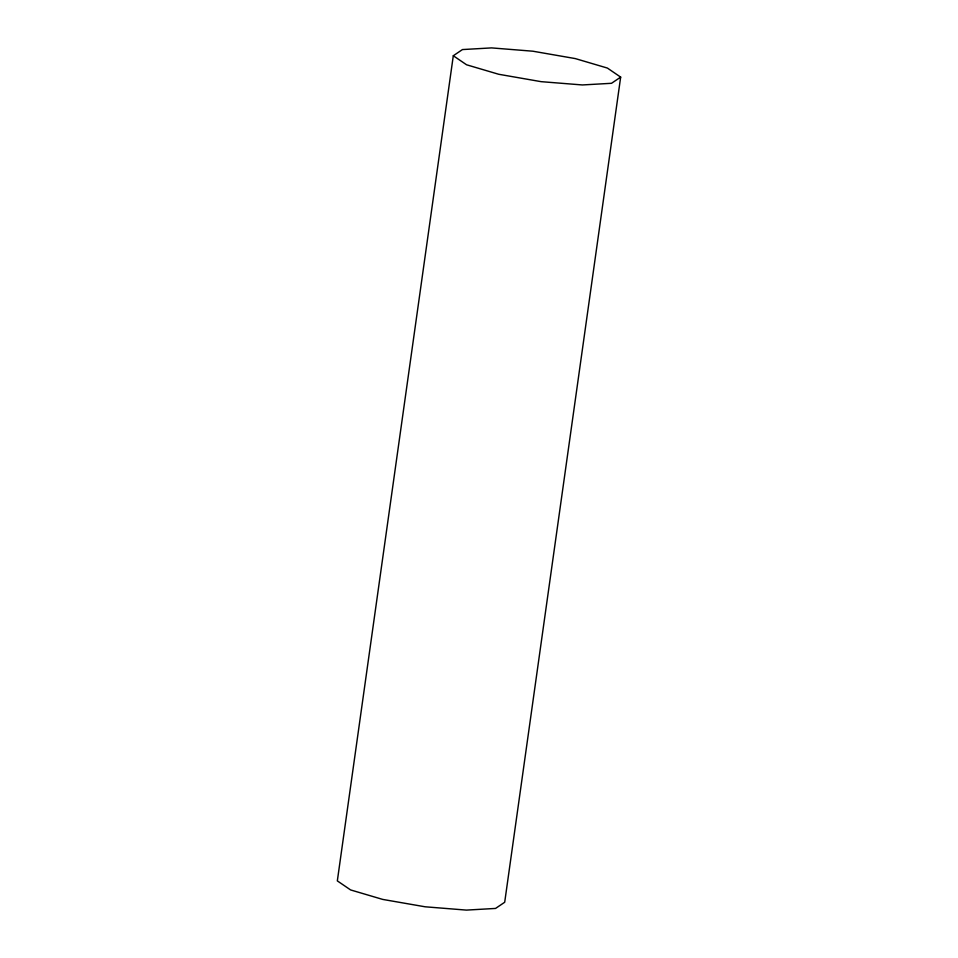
<?xml version="1.0" encoding="UTF-8"?>
<svg xmlns="http://www.w3.org/2000/svg" width="958" height="958" viewBox="0 0 958 958"><rect width="100%" height="100%" fill="white"/><g stroke="black" fill="none" stroke-linecap="round" stroke-linejoin="round"><path stroke-width="1.44" d="M453.302 55.744L337.336 880.881L350.604 889.934L382.733 899.418L425.136 906.795L466.426 910.1L495.549 908.435L504.698 902.256L620.664 77.119L607.396 68.066L575.267 58.582L532.864 51.205L491.574 47.9L462.451 49.565L453.302 55.744L466.57 64.785L498.711 74.269L541.102 81.658L582.392 84.951L611.515 83.298L620.664 77.119"/></g></svg>
